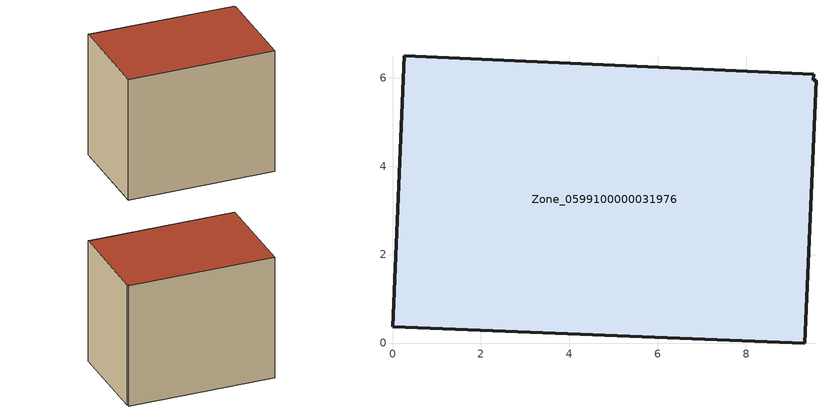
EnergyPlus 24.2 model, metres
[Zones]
Zone_0599100000031976
 floor ground (C_G): 9.52,6.07 9.51,5.94 9.57,5.94 9.32,0 0,0.37 0.27,6.49 z1.27
 wall outside (C_F): 9.52,6.07 0.27,6.49 0,0.37 9.32,0 9.57,5.94 9.51,5.94 9.52,6.07 z1.27:9.25
 roof outside (C_R): 9.51,5.94 9.52,6.07 0.27,6.49 0,0.37 9.32,0 9.57,5.94 z9.25
[BUILDING]
Pand.0599100000031976: North Axis=0; Terrain=City; Loads Convergence Tolerance Value=0.04; Temperature Convergence Tolerance Value=0.4; Solar Distribution=FullExterior; Maximum Number of Warmup Days=25; Minimum Number of Warmup Days=1
[Site:Location]
Rotterdam.The.Hague.AP_ZH_NLD Design_Conditions: Latitude=51.96; Longitude=4.45; Time Zone=1; Elevation=-4.5
[SITE:GROUNDTEMPERATURE:BUILDINGSURFACE]
18, 18, 18, 18, 18, 18, 18, 18, 18, 18, 18, 18
[MATERIAL] Thermal Absorptance=0.9; Solar Absorptance=0.7; Visible Absorptance=0.7
Name | Roughness | Thickness | Conductivity | Density | Specific Heat
G.TC.1965-1974 | MediumSmooth | 0.15 | 0.882353 | 540 | 1210
F.TC.1965-1974 | Rough | 0.3 | 0.697674 | 1920 | 840
R.TC.1965-1974 | MediumRough | 0.2 | 0.232558 | 1500 | 1000
[CONSTRUCTION]
C_G: G.TC.1965-1974
C_F: F.TC.1965-1974
C_R: R.TC.1965-1974
[ZONE]
Zone_0599100000031976: Type=1; Multiplier=1; Ceiling Height=Autocalculate; Volume=Autocalculate; Floor Area=autocalculate; Part of Total Floor Area=Yes
[ZONEINFILTRATION:DESIGNFLOWRATE]
Infil_Zone_0599100000031976: Zone or ZoneList or Space or SpaceList=Zone_0599100000031976; Schedule=AlwaysOn; Design Flow Rate Calculation Method=Flow/Area; Flow Rate per Floor Area=0.003; Constant Term Coefficient=1; Temperature Term Coefficient=0; Velocity Term Coefficient=0; Velocity Squared Term Coefficient=0
[HVACTEMPLATE:ZONE:IDEALLOADSAIRSYSTEM]
Zone_0599100000031976: Maximum Heating Supply Air Temperature=50; Minimum Cooling Supply Air Temperature=13; Maximum Heating Supply Air Humidity Ratio=0.0156; Minimum Cooling Supply Air Humidity Ratio=0.0077; Heating Limit=NoLimit; Cooling Limit=NoLimit; Dehumidification Control Type=ConstantSensibleHeatRatio; Cooling Sensible Heat Ratio=0.7; Dehumidification Setpoint=60; Humidification Control Type=None; Humidification Setpoint=30; Outdoor Air Method=None; Outdoor Air Flow Rate per Person=0.00944; Outdoor Air Flow Rate per Zone Floor Area=0; Outdoor Air Flow Rate per Zone=0; Demand Controlled Ventilation Type=None; Outdoor Air Economizer Type=NoEconomizer; Heat Recovery Type=None; Sensible Heat Recovery Effectiveness=0.7; Latent Heat Recovery Effectiveness=0.65
[ZONECONTROL:THERMOSTAT]
ThermostatControl_Zone_0599100000031976: Zone or ZoneList=Zone_0599100000031976; Control Type Schedule=DualSetpointControlType; Control 1=Thermostat_Zone_0599100000031976; Temperature Difference Between Cutout And Setpoint=0
[THERMOSTATSETPOINT:DUALSETPOINT]
Thermostat_Zone_0599100000031976: Heating Setpoint Temperature Schedule=HeatingSetpoint_Zone_0599100000031976; Cooling Setpoint Temperature Schedule=CoolingSetpoint_Zone_0599100000031976
[SCHEDULE:COMPACT]
HeatingSetpoint_Zone_0599100000031976: Through: 12/31, For: AllDays, Until: 24:00, 21
CoolingSetpoint_Zone_0599100000031976: Through: 12/31, For: AllDays, Until: 24:00, 24
DualSetpointControlType: Through: 12/31, For: AllDays, Until: 24:00, 4
AlwaysOn: Through: 12/31, For: AllDays, Until: 24:00, 1
